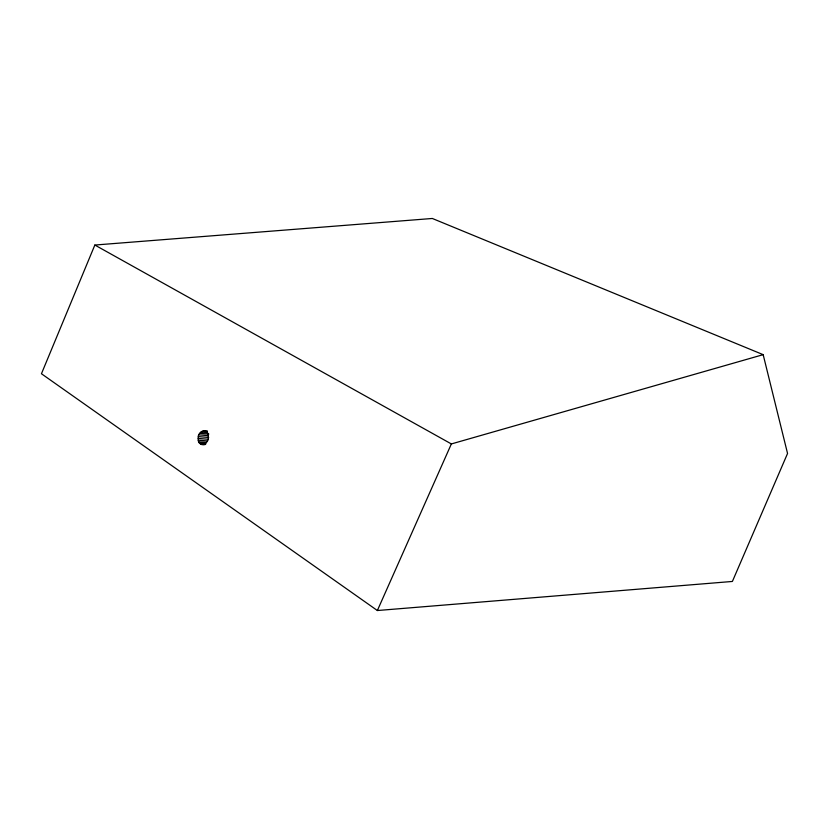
<?xml version="1.0" encoding="UTF-8"?>
<svg xmlns="http://www.w3.org/2000/svg" width="829" height="829" viewBox="0 0 829 829"><rect width="100%" height="100%" fill="white"/><g stroke="black" fill="none" stroke-linecap="round" stroke-linejoin="round"><path stroke-width="1.24" d="M198.214 438.437C196.991 430.655 209.25 427.557 208.297 436.883C209.519 444.696 197.229 447.784 198.214 438.437L208.473 439.277M94.848 245.042L41.45 373.744L377.371 610.527L732.39 581.45L787.55 453.473L763.167 354.657L432.323 218.473L94.848 245.042L451.359 443.94L763.167 354.657M377.371 610.527L451.359 443.94M199.488 443.132L205.903 443.629M200.494 444.085L205.623 444.479M201.675 444.603L204.245 444.8M198.753 441.816L206.442 442.417M198.318 440.209L207.291 440.924M198.452 436.614L208.701 437.463M199.012 434.862L207.986 435.619M200.95 432.033L207.343 432.593M199.872 433.298L208.825 434.064M203.499 430.697L207.343 430.956M202.183 431.142L207.302 431.598"/></g></svg>
